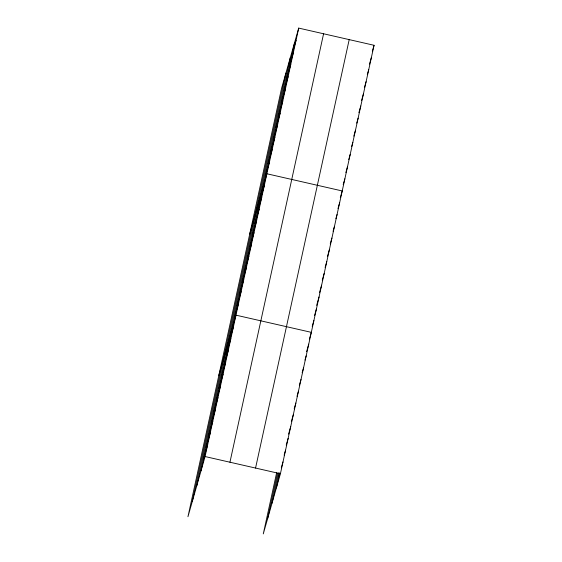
<?xml version="1.0" encoding="UTF-8"?>
<svg xmlns="http://www.w3.org/2000/svg" width="562" height="562" viewBox="0 0 562 562"><rect width="100%" height="100%" fill="white"/><g stroke="black" fill="none" stroke-linecap="round" stroke-linejoin="round"><path stroke-width="0.84" d="M192.26 501.564L285.903 73.116M196.707 485.947L290.35 57.5M201.027 470.794L294.671 42.347M298.724 28.1L281.583 88.269L187.947 516.717L205.081 456.548L298.724 28.1L374.053 45.283L280.417 473.731L263.276 533.9L276.701 472.466M229.942 462.217L323.586 33.769M255.555 468.062L349.199 39.614M267.589 518.747L277.523 473.302M272.036 503.131L278.661 472.832M276.356 487.978L279.665 472.825M292.015 54.486L296.076 40.239M289.36 66.625L293.42 52.378M286.711 78.764L290.765 64.518M284.056 90.904L288.116 76.657M281.4 103.043L285.461 88.796M278.752 115.182L282.805 100.935M276.097 127.321L280.157 113.074M273.441 139.46L277.502 125.214M270.793 151.6L274.846 137.353M268.137 163.739L272.191 149.492M265.482 175.878L269.542 161.631M249.746 233.94L266.887 173.77L342.216 190.954L340.305 197.662M260.255 199.798L264.316 185.551M257.677 211.579L261.737 197.339M255.106 223.36L259.159 209.12M252.528 235.148L256.588 220.901M249.957 246.929L254.01 232.682M247.378 258.71L251.439 244.463M244.807 270.491L248.861 256.251M242.229 282.272L246.289 268.032M239.651 294.059L243.711 279.813M237.08 305.84L241.133 291.594M234.502 317.621L238.562 303.375M218.85 375.325L235.984 315.163L311.313 332.346L309.409 339.048M229.352 341.183L233.413 326.943M226.781 352.971L230.834 338.724M224.203 364.752L228.263 350.505M221.625 376.533L225.685 362.286M219.054 388.314L223.107 374.074M216.475 400.095L220.536 385.855M213.904 411.883L217.958 397.636M211.326 423.664L215.387 409.417M208.755 435.445L212.808 421.198M206.177 447.226L210.237 432.986M203.599 459.006L207.659 444.767M372.381 51.149L374.053 45.283M369.494 64.124L371.405 57.422M367.316 74.591L368.749 69.562M364.422 87.567L366.094 81.701M361.535 100.542L363.445 93.84M358.879 112.681L360.79 105.979M356.701 123.148L358.135 118.118M353.814 136.123L355.486 130.258M351.636 146.591L352.831 142.397M348.742 159.566L350.175 154.536M345.855 172.541L347.527 166.675M343.199 184.68L344.871 178.814M337.973 208.607L339.645 202.742M335.872 218.709L337.067 214.522M333.062 231.333L334.488 226.303M330.245 243.95L331.917 238.084M327.435 256.574L329.339 249.865M325.096 267.519L326.768 261.653M322.279 280.136L324.19 273.434M319.469 292.753L321.619 285.215M316.652 305.377L319.04 296.996M314.558 315.486L316.462 308.777M312.219 326.424L313.891 320.565M306.592 351.664L308.742 344.127M304.969 360.102L306.164 355.908M302.159 372.718L303.592 367.688M299.342 385.335L301.014 379.476M297.01 396.28L298.436 391.257M294.193 408.904L295.865 403.038M291.383 421.521L293.287 414.819M288.566 434.145L290.716 426.6M286.227 445.09L288.137 438.388M284.133 455.192L285.566 450.169M278.928 476.197L279.644 473.682M281.316 467.816L282.988 461.95M205.081 456.548L280.417 473.731"/></g></svg>
